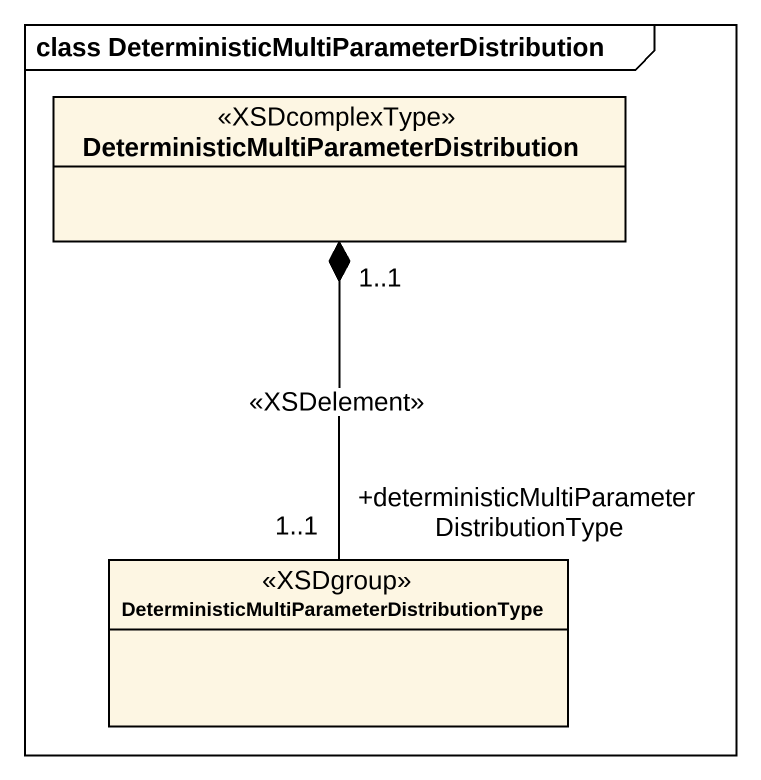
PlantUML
@startuml
mainframe class DeterministicMultiParameterDistribution
hide circle
hide empty members
class "DeterministicMultiParameterDistribution" as DeterministicMultiParameterD <<XSDcomplexType>>
class "DeterministicMultiParameterDistributionType" as DeterministicMultiParameterD_2 <<XSDgroup>>
DeterministicMultiParameterD "1..1" *-- "+deterministicMultiParameterDistributionType\n1..1" DeterministicMultiParameterD_2 : <<XSDelement>>
@enduml
